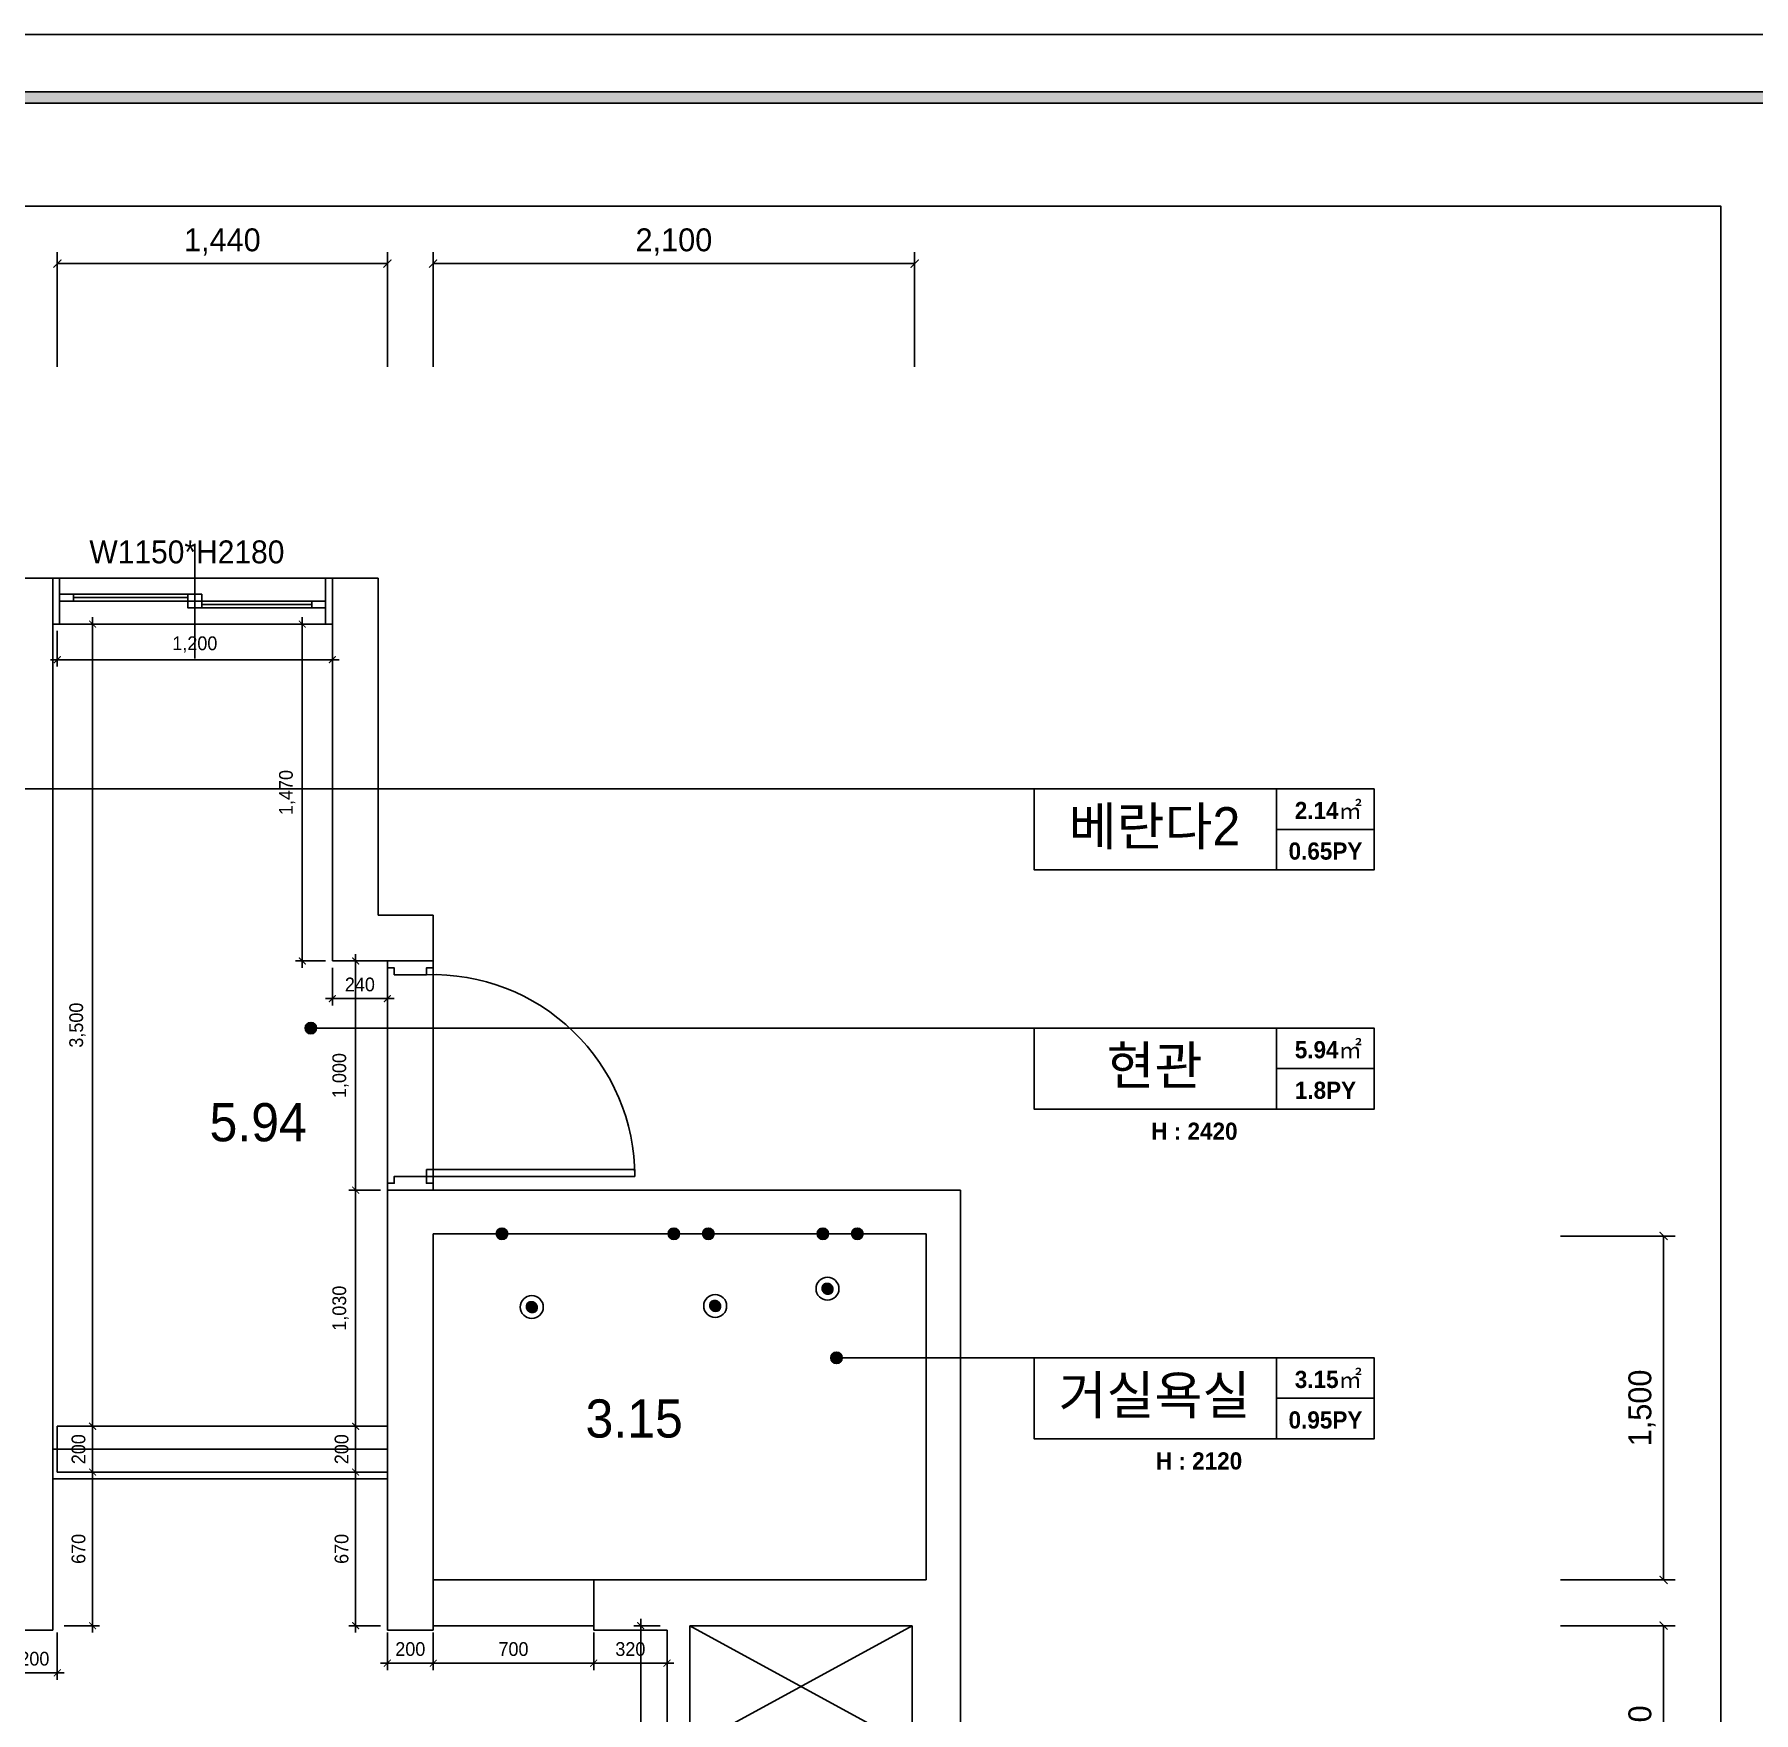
# Model space of a CAD drawing. Header units: inches. Extents: x 4374 to 164780, y 597 to 50243.
# Drawn here: x 15612 to 23112, y 42421 to 49743 of the extents above; entities that cross this region are included whole.
import ezdxf
from ezdxf.enums import TextEntityAlignment as Align

# ---------------------------------------------------------------- set-up
doc = ezdxf.new("R2010")
doc.units = ezdxf.units.IN
doc.header["$LTSCALE"] = 50
doc.header["$MEASUREMENT"] = 0
doc.header["$PDSIZE"] = 700.071425
for name, color, linetype in [('0-ELC TEXT', 7, 'Continuous'), ('03-TEXT', 3, 'Continuous'), ('04-WIN', 4, 'Continuous'), ('06-FUR', 6, 'Continuous'), ('07-DIM', 5, 'Continuous'), ('07-DIM WAL', 5, 'Continuous'), ('F-SYM', 7, 'Continuous'), ('FORM(YOURNAME)-11', 1, 'Continuous'), ('Layer 1', 7, 'Continuous'), ('도면층2', 2, 'Continuous'), ('도면층4', 4, 'Continuous'), ('도면층5', 5, 'Continuous'), ('도면층8', 8, 'Continuous')]:
    doc.layers.add(name, color=color, linetype=linetype)
doc.styles.add('HY 울릉도 L', font='')
doc.styles.add('YOURNAME', font='HY울릉도M.TTF')
doc.styles.add('넥슨고딕', font='NEXONLv1GothicBold.ttf')
doc.styles.add('마감재', font='stylu.ttf')
doc.styles.add('코레일둥고', font='Korail_Round_Gothic_Medium.ttf')
doc.styles.get('HY 울릉도 L').set_extended_font_data('HY울릉도L')
doc.dimstyles.new('30', dxfattribs={"dimscale": 30, "dimtxt": 2, "dimasz": 1, "dimexe": 1, "dimexo": 1, "dimgap": 1, "dimtad": 1, "dimdec": 0, "dimrnd": 0.05, "dimdsep": 46, "dimlunit": 6, "dimtxsty": 'HY 울릉도 L', "dimblk": 'ARCHTICK', "dimcen": 2.5, "dimdle": 1, "dimclrd": 133, "dimclre": 133, "dimclrt": 30, "dimadec": 0, "dimazin": 0, "dimtfac": 1, "dimtdec": 0, "dimtix": 1, "dimtmove": 2, "dimatfit": 3, "dimldrblk": 'ARCHTICK', "dimfxl": 0, "dimlwd": -1, "dimlwe": -1, "dimarcsym": 0})
doc.dimstyles.new('벽치수 Copy of DIM-50', dxfattribs={"dimscale": 50, "dimtxt": 2, "dimasz": 0.7, "dimexe": 1, "dimexo": 1, "dimgap": 0.7, "dimtad": 1, "dimdec": 0, "dimzin": 1, "dimdsep": 46, "dimlunit": 6, "dimtxsty": '마감재', "dimblk": 'ARCHTICK', "dimcen": -0.09, "dimclrd": 256, "dimclre": 256, "dimclrt": 3, "dimadec": 0, "dimazin": 0, "dimtfac": 1, "dimtdec": 0, "dimtix": 1, "dimtmove": 2, "dimatfit": 0, "dimldrblk": 'ARCHTICK', "dimfxl": 0, "dimtolj": 1, "dimtzin": 0, "dimarcsym": 0})

# ---------------------------------------------------------------- blocks, each defined once
blk = doc.blocks.new('FORM-PLAN')
at = {"layer": 'FORM(YOURNAME)-11'}
h = blk.add_hatch(color=256, dxfattribs=at)
h.dxf.hatch_style = 1
h.paths.add_polyline_path([(-71444, 55115), (10556, 55115), (10556, 54915), (-71444, 54915)])
h.paths.add_polyline_path([(-71444, -2085), (10556, -2085), (10556, -2285), (-71444, -2285)])
at = {"layer": 'Defpoints', "color": 158}
for points in [[(-71444, -2285), (10556, -2285), (10556, 55115), (-71444, 55115)], [(-69444, 53115), (-64, 53115), (-64, 1215), (-69444, 1215)]]:
    blk.add_lwpolyline(points, close=True, dxfattribs=at)
at = {"layer": 'FORM(YOURNAME)-11', "color": 250}
blk.add_lwpolyline([(-72444, -3285), (11556, -3285), (11556, 56115), (-72444, 56115)], close=True, dxfattribs=at)
at = {"layer": 'FORM(YOURNAME)-11'}
blk.add_lwpolyline([(-71444, 55115), (10556, 55115), (10556, 54915), (-71444, 54915)], close=True, dxfattribs=at)
at = {"layer": 'FORM(YOURNAME)-11', "color": 3, "style": 'YOURNAME'}
for tag, height, p in [('1', 450, (9905, 18188)), ('2', 450, (9905, 17544)), ('3', 450, (9905, 16257)), ('4', 450, (9905, 14326)), ('5', 515, (9905, 12009)), ('6', 515, (9905, 9757)), ('7', 515, (9905, 7504)), ('8', 515, (9905, 5252)), ('9', 515, (9905, 2999)), ('10', 515, (5655, 811)), ('11', 515, (9905, 747)), ('12', 515, (5655, -1441)), ('13', 515, (9905, -1441))]:
    blk.add_attdef(tag, text='', height=height, dxfattribs=at).set_placement(p, align=Align.MIDDLE_RIGHT)
blk = doc.blocks.new('*U577')
at = {"layer": 'F-SYM', "xscale": 0.2500000000000001, "yscale": 0.2500000000000001, "zscale": 0.2500000000000001}
blk.add_blockref('FORM-PLAN', (22985.5, 35713.8), dxfattribs=at)
blk = doc.blocks.new('floor')
h = blk.add_hatch()
h.set_pattern_fill('ANSI31', color=10)
h.set_pattern_definition([(45, (-930, 325), (-0.08838834765, 0.08838834765), [])])
edge = h.paths.add_edge_path()
edge.add_arc((-32469.4, 8487.2), 25, 0, 360)
h = blk.add_hatch()
h.set_pattern_fill('ANSI31', color=10)
h.set_pattern_definition([(45, (-180, 325), (-0.08838834765, 0.08838834765), [])])
edge = h.paths.add_edge_path()
edge.add_arc((-31719.4, 8487.2), 25, 0, 360)
h = blk.add_hatch()
h.set_pattern_fill('ANSI31', color=10)
h.set_pattern_definition([(45, (-30, 325), (-0.08838834765, 0.08838834765), [])])
edge = h.paths.add_edge_path()
edge.add_arc((-31569.4, 8487.2), 25, 0, 360)
h = blk.add_hatch()
h.set_pattern_fill('ANSI31', color=10)
h.set_pattern_definition([(45, (470, 325), (-0.08838834765, 0.08838834765), [])])
edge = h.paths.add_edge_path()
edge.add_arc((-31069.4, 8487.2), 25, 0, 360)
h = blk.add_hatch()
h.set_pattern_fill('ANSI31', color=10)
h.set_pattern_definition([(45, (620, 325), (-0.08838834765, 0.08838834765), [])])
edge = h.paths.add_edge_path()
edge.add_arc((-30919.4, 8487.2), 25, 0, 360)
h = blk.add_hatch()
h.set_pattern_fill('ANSI31', color=10)
h.set_pattern_definition([(45, (490, 85), (-0.08838834765, 0.08838834765), [])])
edge = h.paths.add_edge_path()
edge.add_arc((-31049.4, 8247.2), 25, 0, 360)
h = blk.add_hatch()
h.set_pattern_fill('ANSI31', color=10)
h.set_pattern_definition([(45, (-800, 5), (-0.08838834765, 0.08838834765), [])])
edge = h.paths.add_edge_path()
edge.add_arc((-32339.4, 8167.2), 25, 0, 360)
h = blk.add_hatch()
h.set_pattern_fill('ANSI31', color=10)
h.set_pattern_definition([(45, (0, 10), (-0.08838834765, 0.08838834765), [])])
edge = h.paths.add_edge_path()
edge.add_arc((-31539.4, 8172.2), 25, 0, 360)
at = {"color": 10}
for centre, radius in [((-32469.4, 8487.2), 25), ((-31719.4, 8487.2), 25), ((-31569.4, 8487.2), 25), ((-31069.4, 8487.2), 25), ((-30919.4, 8487.2), 25), ((-31049.4, 8247.2), 50), ((-32339.4, 8167.2), 50), ((-31539.4, 8172.2), 50)]:
    blk.add_circle(centre, radius, dxfattribs=at)
at = {"layer": 'Layer 1'}
blk.add_lwpolyline([(-34429.4, 7417.2), (-32969.4, 7417.2), (-32969.4, 7547.2), (-34429.4, 7547.2)], close=True, dxfattribs=at)
at = {"layer": '도면층2'}
for p, q in [((-34609.4, 11347.2), (-34429.4, 11347.2)), ((-34429.4, 6757.2), (-34429.4, 11347.2)), ((-33209.4, 9677.2), (-33209.4, 11347.2)), ((-33209.4, 11347.2), (-33009.4, 11347.2)), ((-33009.4, 9877.2), (-33009.4, 11347.2)), ((-33009.4, 9877.2), (-32769.4, 9877.2)), ((-32769.4, 9677.2), (-32769.4, 9877.2)), ((-33209.4, 9677.2), (-32769.4, 9677.2)), ((-32969.4, 8677.2), (-30469.4, 8677.2)), ((-32969.4, 6757.2), (-32969.4, 8677.2)), ((-30469.4, 2047.2), (-30469.4, 8677.2)), ((-32769.4, 6757.2), (-32769.4, 8487.2)), ((-32769.4, 8487.2), (-30619.4, 8487.2)), ((-30619.4, 6977.2), (-30619.4, 8487.2)), ((-32069.4, 6977.2), (-30619.4, 6977.2)), ((-32069.4, 6977.2), (-32069.4, 6757.2)), ((-34429.4, 6757.2), (-34629.4, 6757.2)), ((-32969.4, 6757.2), (-32769.4, 6757.2)), ((-32069.4, 6757.2), (-31749.4, 6757.2)), ((-31749.4, 5747.2), (-31749.4, 6757.2)), ((-31649.4, 6247.2), (-31649.4, 6777.2)), ((-31649.4, 6777.2), (-30679.4, 6777.2)), ((-30679.4, 6247.2), (-30679.4, 6777.2))]:
    blk.add_line(p, q, dxfattribs=at)
at = {"layer": '도면층4'}
for p, q in [((-33809.4, 10997.2), (-33809.4, 11497.2)), ((-33209.4, 11347.2), (-34429.4, 11347.2)), ((-34429.4, 11347.2), (-34429.4, 11147.2)), ((-34399.4, 11347.2), (-34399.4, 11147.2)), ((-33239.4, 11147.2), (-33239.4, 11347.2)), ((-33209.4, 11147.2), (-33209.4, 11347.2)), ((-34339.4, 11262.2), (-33839.4, 11262.2)), ((-33779.4, 11232.2), (-33299.4, 11232.2)), ((-34429.4, 11147.2), (-33209.4, 11147.2)), ((-32969.4, 9677.2), (-32969.4, 8677.2)), ((-32769.4, 9677.2), (-32969.4, 9677.2)), ((-32769.4, 8677.2), (-32769.4, 9677.2)), ((-32799.4, 8767.2), (-31889.9, 8767.2)), ((-32799.4, 8737.2), (-32799.4, 8767.2)), ((-32799.4, 8737.2), (-31889.4, 8737.2)), ((-31889.4, 8737.2), (-31889.4, 8767.2)), ((-32969.4, 8677.2), (-32769.4, 8677.2)), ((-32769.4, 8677.2), (-32969.4, 8677.2))]:
    blk.add_line(p, q, dxfattribs=at)
for points in [[(-34399.4, 11277.2), (-34399.4, 11247.2), (-34339.4, 11247.2), (-34339.4, 11277.2)], [(-33839.4, 11277.2), (-33839.4, 11247.2), (-33779.4, 11247.2), (-33779.4, 11277.2)], [(-33839.4, 11247.2), (-33839.4, 11217.2), (-33779.4, 11217.2), (-33779.4, 11247.2)], [(-33299.4, 11247.2), (-33299.4, 11217.2), (-33239.4, 11217.2), (-33239.4, 11247.2)]]:
    blk.add_lwpolyline(points, close=True, dxfattribs=at)
for points in [[(-32769.4, 9677.2), (-32769.4, 9647.2), (-32799.4, 9647.2), (-32799.4, 9617.2), (-32939.4, 9617.2), (-32939.4, 9647.2), (-32969.4, 9647.2), (-32969.4, 9677.2), (-32769.4, 9677.2)], [(-32769.4, 8677.2), (-32769.4, 8707.2), (-32799.4, 8707.2), (-32799.4, 8737.2), (-32939.4, 8737.2), (-32939.4, 8707.2), (-32969.4, 8707.2), (-32969.4, 8677.2), (-32769.4, 8677.2)]]:
    blk.add_lwpolyline(points, dxfattribs=at)
at = {"layer": '도면층5'}
for p, q in [((-33839.4, 11277.2), (-34339.4, 11277.2)), ((-33839.4, 11247.2), (-34339.4, 11247.2)), ((-33299.4, 11247.2), (-33779.4, 11247.2)), ((-33299.4, 11217.2), (-33779.4, 11217.2))]:
    blk.add_line(p, q, dxfattribs=at)
blk.add_arc((-32770.9, 8736.7), 881, 0.03221, 91.85316, dxfattribs=at)
at = {"layer": '도면층8'}
for p, q in [((-31649.4, 6247.2), (-30679.4, 6777.2)), ((-30679.4, 6247.2), (-31649.4, 6777.2))]:
    blk.add_line(p, q, dxfattribs=at)
blk = doc.blocks.new('_ArchTick')
at = {"color": 0, "linetype": 'ByBlock', "const_width": 0.15}
blk.add_lwpolyline([(-0.5, -0.5), (0.5, 0.5)], dxfattribs=at)
blk = doc.blocks.new('*D78')
at = {"layer": '07-DIM', "lineweight": -2}
for p, q in [((22269.4, 44500.1), (22769.4, 44500.1)), ((22719.4, 44500.1), (22719.4, 43000.1)), ((22269.4, 43000.1), (22769.4, 43000.1))]:
    blk.add_line(p, q, dxfattribs=at)
at = {"layer": 'Defpoints', "color": 0}
for p in [(22219.4, 44500.1), (22219.4, 43000.1), (22719.4, 43000.1)]:
    blk.add_point(p, dxfattribs=at)
at = {"layer": '07-DIM', "lineweight": -2, "xscale": 35, "yscale": 35, "zscale": 35}
for p, rotation in [((22719.4, 44500.1), 90), ((22719.4, 43000.1), 270)]:
    blk.add_blockref('_ArchTick', p, dxfattribs=dict(at, rotation=rotation))
at = {"layer": '07-DIM', "color": 3, "insert": (22625.1, 43750.1), "char_height": 100, "attachment_point": 5, "rotation": 90, "style": '마감재'}
blk.add_mtext('\\A1;1,500', dxfattribs=at)
blk = doc.blocks.new('*D79')
at = {"layer": '07-DIM', "lineweight": -2}
for p, q in [((22269.4, 42800.1), (22769.4, 42800.1)), ((22719.4, 42800.1), (22719.4, 41770.1)), ((22269.4, 41770.1), (22769.4, 41770.1))]:
    blk.add_line(p, q, dxfattribs=at)
at = {"layer": 'Defpoints', "color": 0}
for p in [(22219.4, 42800.1), (22219.4, 41770.1), (22719.4, 41770.1)]:
    blk.add_point(p, dxfattribs=at)
at = {"layer": '07-DIM', "lineweight": -2, "xscale": 35, "yscale": 35, "zscale": 35}
for p, rotation in [((22719.4, 42800.1), 90), ((22719.4, 41770.1), 270)]:
    blk.add_blockref('_ArchTick', p, dxfattribs=dict(at, rotation=rotation))
at = {"layer": '07-DIM', "color": 3, "insert": (22625.1, 42285.1), "char_height": 100, "attachment_point": 5, "rotation": 90, "style": '마감재'}
blk.add_mtext('\\A1;1,030', dxfattribs=at)
blk = doc.blocks.new('*D82')
at = {"layer": '07-DIM', "lineweight": -2}
for p, q in [((15711.9, 48292.6), (15711.9, 48792.6)), ((17151.9, 48292.6), (17151.9, 48792.6)), ((15711.9, 48742.6), (17151.9, 48742.6))]:
    blk.add_line(p, q, dxfattribs=at)
at = {"layer": 'Defpoints', "color": 0}
for p in [(17151.9, 48742.6), (15711.9, 48242.6), (17151.9, 48242.6)]:
    blk.add_point(p, dxfattribs=at)
at = {"layer": '07-DIM', "lineweight": -2, "xscale": 35, "yscale": 35, "zscale": 35, "rotation": 180}
blk.add_blockref('_ArchTick', (15711.9, 48742.6), dxfattribs=at)
at = {"layer": '07-DIM', "lineweight": -2, "xscale": 35, "yscale": 35, "zscale": 35}
blk.add_blockref('_ArchTick', (17151.9, 48742.6), dxfattribs=at)
at = {"layer": '07-DIM', "color": 3, "insert": (16431.9, 48836.9), "char_height": 100, "attachment_point": 5, "style": '마감재'}
blk.add_mtext('\\A1;1,440', dxfattribs=at)
blk = doc.blocks.new('*D87')
at = {"layer": '07-DIM', "lineweight": -2}
for p, q in [((17351.9, 48292.6), (17351.9, 48792.6)), ((19451.9, 48292.6), (19451.9, 48792.6)), ((17351.9, 48742.6), (19451.9, 48742.6))]:
    blk.add_line(p, q, dxfattribs=at)
at = {"layer": 'Defpoints', "color": 0}
for p in [(19451.9, 48742.6), (17351.9, 48242.6), (19451.9, 48242.6)]:
    blk.add_point(p, dxfattribs=at)
at = {"layer": '07-DIM', "lineweight": -2, "xscale": 35, "yscale": 35, "zscale": 35, "rotation": 180}
blk.add_blockref('_ArchTick', (17351.9, 48742.6), dxfattribs=at)
at = {"layer": '07-DIM', "lineweight": -2, "xscale": 35, "yscale": 35, "zscale": 35}
blk.add_blockref('_ArchTick', (19451.9, 48742.6), dxfattribs=at)
at = {"layer": '07-DIM', "color": 3, "insert": (18401.9, 48836.9), "char_height": 100, "attachment_point": 5, "style": '마감재'}
blk.add_mtext('\\A1;2,100', dxfattribs=at)
blk = doc.blocks.new('*D160')
at = {"layer": '07-DIM WAL', "color": 133}
for p, q in [((18257.2, 41740.1), (18257.2, 42830.1)), ((18341.9, 42800.1), (18227.2, 42800.1)), ((18341.9, 41770.1), (18227.2, 41770.1))]:
    blk.add_line(p, q, dxfattribs=at)
at = {"layer": 'Defpoints', "color": 0}
for p in [(18257.2, 42800.1), (18371.9, 42800.1), (18371.9, 41770.1)]:
    blk.add_point(p, dxfattribs=at)
at = {"layer": '07-DIM WAL', "color": 133, "xscale": 30, "yscale": 30, "zscale": 30}
for p, rotation in [((18257.2, 42800.1), 90), ((18257.2, 41770.1), 270)]:
    blk.add_blockref('_ArchTick', p, dxfattribs=dict(at, rotation=rotation))
at = {"layer": '07-DIM WAL', "color": 30, "insert": (18191.2, 42285.1), "char_height": 60, "attachment_point": 5, "rotation": 90, "style": 'HY 울릉도 L'}
blk.add_mtext('1,030', dxfattribs=at)
blk = doc.blocks.new('*D161')
at = {"layer": '07-DIM WAL', "color": 133}
for p, q in [((18051.9, 42770.1), (18051.9, 42606.5)), ((18371.9, 42770.1), (18371.9, 42606.5)), ((18021.9, 42636.5), (18401.9, 42636.5))]:
    blk.add_line(p, q, dxfattribs=at)
at = {"layer": 'Defpoints', "color": 0}
for p in [(18051.9, 42800.1), (18371.9, 42800.1), (18371.9, 42636.5)]:
    blk.add_point(p, dxfattribs=at)
at = {"layer": '07-DIM WAL', "color": 133, "xscale": 30, "yscale": 30, "zscale": 30, "rotation": 180}
blk.add_blockref('_ArchTick', (18051.9, 42636.5), dxfattribs=at)
at = {"layer": '07-DIM WAL', "color": 133, "xscale": 30, "yscale": 30, "zscale": 30}
blk.add_blockref('_ArchTick', (18371.9, 42636.5), dxfattribs=at)
at = {"layer": '07-DIM WAL', "color": 30, "insert": (18211.9, 42697.9), "char_height": 60, "attachment_point": 5, "style": 'HY 울릉도 L'}
blk.add_mtext('320', dxfattribs=at)
blk = doc.blocks.new('*D162')
at = {"layer": '07-DIM WAL', "color": 133}
for p, q in [((17351.9, 42770.1), (17351.9, 42606.5)), ((18051.9, 42770.1), (18051.9, 42606.5)), ((18081.9, 42636.5), (17321.9, 42636.5))]:
    blk.add_line(p, q, dxfattribs=at)
at = {"layer": 'Defpoints', "color": 0}
for p in [(17351.9, 42800.1), (18051.9, 42800.1), (17351.9, 42636.5)]:
    blk.add_point(p, dxfattribs=at)
at = {"layer": '07-DIM WAL', "color": 133, "xscale": 30, "yscale": 30, "zscale": 30, "rotation": 180}
blk.add_blockref('_ArchTick', (17351.9, 42636.5), dxfattribs=at)
at = {"layer": '07-DIM WAL', "color": 133, "xscale": 30, "yscale": 30, "zscale": 30}
blk.add_blockref('_ArchTick', (18051.9, 42636.5), dxfattribs=at)
at = {"layer": '07-DIM WAL', "color": 30, "insert": (17701.9, 42697.8), "char_height": 60, "attachment_point": 5, "style": 'HY 울릉도 L'}
blk.add_mtext('700', dxfattribs=at)
blk = doc.blocks.new('*D163')
at = {"layer": '07-DIM WAL', "color": 133}
for p, q in [((17151.9, 42770.1), (17151.9, 42606.5)), ((17351.9, 42770.1), (17351.9, 42606.5)), ((17151.9, 42636.5), (17121.9, 42636.5)), ((17351.9, 42636.5), (17151.9, 42636.5)), ((17351.9, 42636.5), (17381.9, 42636.5))]:
    blk.add_line(p, q, dxfattribs=at)
at = {"layer": 'Defpoints', "color": 0}
for p in [(17151.9, 42800.1), (17351.9, 42800.1), (17151.9, 42636.5)]:
    blk.add_point(p, dxfattribs=at)
at = {"layer": '07-DIM WAL', "color": 133, "xscale": 30, "yscale": 30, "zscale": 30}
blk.add_blockref('_ArchTick', (17151.9, 42636.5), dxfattribs=at)
at = {"layer": '07-DIM WAL', "color": 133, "xscale": 30, "yscale": 30, "zscale": 30, "rotation": 180}
blk.add_blockref('_ArchTick', (17351.9, 42636.5), dxfattribs=at)
at = {"layer": '07-DIM WAL', "color": 30, "insert": (17251.9, 42697.8), "char_height": 60, "attachment_point": 5, "style": 'HY 울릉도 L'}
blk.add_mtext('200', dxfattribs=at)
blk = doc.blocks.new('*D164')
at = {"layer": '07-DIM WAL', "color": 133}
for p, q in [((15741.9, 43470.1), (15895.9, 43470.1)), ((15865.9, 42770.1), (15865.9, 43500.1)), ((15741.9, 42800.1), (15895.9, 42800.1))]:
    blk.add_line(p, q, dxfattribs=at)
at = {"layer": 'Defpoints', "color": 0}
for p in [(15711.9, 43470.1), (15865.9, 43470.1), (15711.9, 42800.1)]:
    blk.add_point(p, dxfattribs=at)
at = {"layer": '07-DIM WAL', "color": 133, "xscale": 30, "yscale": 30, "zscale": 30}
for p, rotation in [((15865.9, 43470.1), 90), ((15865.9, 42800.1), 270)]:
    blk.add_blockref('_ArchTick', p, dxfattribs=dict(at, rotation=rotation))
at = {"layer": '07-DIM WAL', "color": 30, "insert": (15804.7, 43135.1), "char_height": 60, "attachment_point": 5, "rotation": 90, "style": 'HY 울릉도 L'}
blk.add_mtext('670', dxfattribs=at)
blk = doc.blocks.new('*D165')
at = {"layer": '07-DIM WAL', "color": 133}
for p, q in [((17121.9, 43470.1), (16983.5, 43470.1)), ((17013.5, 43500.1), (17013.5, 42770.1)), ((17121.9, 42800.1), (16983.5, 42800.1))]:
    blk.add_line(p, q, dxfattribs=at)
at = {"layer": 'Defpoints', "color": 0}
for p in [(17151.9, 43470.1), (17013.5, 42800.1), (17151.9, 42800.1)]:
    blk.add_point(p, dxfattribs=at)
at = {"layer": '07-DIM WAL', "color": 133, "xscale": 30, "yscale": 30, "zscale": 30}
for p, rotation in [((17013.5, 43470.1), 90), ((17013.5, 42800.1), 270)]:
    blk.add_blockref('_ArchTick', p, dxfattribs=dict(at, rotation=rotation))
at = {"layer": '07-DIM WAL', "color": 30, "insert": (16952.2, 43135.1), "char_height": 60, "attachment_point": 5, "rotation": 90, "style": 'HY 울릉도 L'}
blk.add_mtext('670', dxfattribs=at)
blk = doc.blocks.new('*D166')
at = {"layer": '07-DIM WAL', "color": 133}
for p, q in [((17121.9, 43670.1), (16983.5, 43670.1)), ((17013.5, 43670.1), (17013.5, 43700.1)), ((17013.5, 43470.1), (17013.5, 43670.1)), ((17121.9, 43470.1), (16983.5, 43470.1)), ((17013.5, 43470.1), (17013.5, 43440.1))]:
    blk.add_line(p, q, dxfattribs=at)
at = {"layer": 'Defpoints', "color": 0}
for p in [(17013.5, 43670.1), (17151.9, 43670.1), (17151.9, 43470.1)]:
    blk.add_point(p, dxfattribs=at)
at = {"layer": '07-DIM WAL', "color": 133, "xscale": 30, "yscale": 30, "zscale": 30}
for p, rotation in [((17013.5, 43670.1), 270), ((17013.5, 43470.1), 90)]:
    blk.add_blockref('_ArchTick', p, dxfattribs=dict(at, rotation=rotation))
at = {"layer": '07-DIM WAL', "color": 30, "insert": (16952.2, 43570.1), "char_height": 60, "attachment_point": 5, "rotation": 90, "style": 'HY 울릉도 L'}
blk.add_mtext('200', dxfattribs=at)
blk = doc.blocks.new('*D167')
at = {"layer": '07-DIM WAL', "color": 133}
for p, q in [((17013.5, 43640.1), (17013.5, 44730.1)), ((17121.9, 44700.1), (16983.5, 44700.1)), ((17121.9, 43670.1), (16983.5, 43670.1))]:
    blk.add_line(p, q, dxfattribs=at)
at = {"layer": 'Defpoints', "color": 0}
for p in [(17013.5, 44700.1), (17151.9, 44700.1), (17151.9, 43670.1)]:
    blk.add_point(p, dxfattribs=at)
at = {"layer": '07-DIM WAL', "color": 133, "xscale": 30, "yscale": 30, "zscale": 30}
for p, rotation in [((17013.5, 44700.1), 90), ((17013.5, 43670.1), 270)]:
    blk.add_blockref('_ArchTick', p, dxfattribs=dict(at, rotation=rotation))
at = {"layer": '07-DIM WAL', "color": 30, "insert": (16947.5, 44185.1), "char_height": 60, "attachment_point": 5, "rotation": 90, "style": 'HY 울릉도 L'}
blk.add_mtext('1,030', dxfattribs=at)
blk = doc.blocks.new('*D168')
at = {"layer": '07-DIM WAL', "color": 133}
for p, q in [((17121.9, 45700.1), (16983.5, 45700.1)), ((17013.5, 44670.1), (17013.5, 45730.1)), ((17121.9, 44700.1), (16983.5, 44700.1))]:
    blk.add_line(p, q, dxfattribs=at)
at = {"layer": 'Defpoints', "color": 0}
for p in [(17013.5, 45700.1), (17151.9, 45700.1), (17151.9, 44700.1)]:
    blk.add_point(p, dxfattribs=at)
at = {"layer": '07-DIM WAL', "color": 133, "xscale": 30, "yscale": 30, "zscale": 30}
for p, rotation in [((17013.5, 45700.1), 90), ((17013.5, 44700.1), 270)]:
    blk.add_blockref('_ArchTick', p, dxfattribs=dict(at, rotation=rotation))
at = {"layer": '07-DIM WAL', "color": 30, "insert": (16947.5, 45200.1), "char_height": 60, "attachment_point": 5, "rotation": 90, "style": 'HY 울릉도 L'}
blk.add_mtext('1,000', dxfattribs=at)
blk = doc.blocks.new('*D169')
at = {"layer": '07-DIM WAL', "color": 133}
for p, q in [((16911.9, 45670.1), (16911.9, 45505.9)), ((17151.9, 45670.1), (17151.9, 45505.9)), ((16881.9, 45535.9), (17181.9, 45535.9))]:
    blk.add_line(p, q, dxfattribs=at)
at = {"layer": 'Defpoints', "color": 0}
for p in [(16911.9, 45700.1), (17151.9, 45700.1), (17151.9, 45535.9)]:
    blk.add_point(p, dxfattribs=at)
at = {"layer": '07-DIM WAL', "color": 133, "xscale": 30, "yscale": 30, "zscale": 30, "rotation": 180}
blk.add_blockref('_ArchTick', (16911.9, 45535.9), dxfattribs=at)
at = {"layer": '07-DIM WAL', "color": 133, "xscale": 30, "yscale": 30, "zscale": 30}
blk.add_blockref('_ArchTick', (17151.9, 45535.9), dxfattribs=at)
at = {"layer": '07-DIM WAL', "color": 30, "insert": (17031.9, 45597.2), "char_height": 60, "attachment_point": 5, "style": 'HY 울릉도 L'}
blk.add_mtext('240', dxfattribs=at)
blk = doc.blocks.new('*D170')
at = {"layer": '07-DIM WAL', "color": 133}
for p, q in [((16780.7, 45670.1), (16780.7, 47200.1)), ((16881.9, 47170.1), (16750.7, 47170.1)), ((16881.9, 45700.1), (16750.7, 45700.1))]:
    blk.add_line(p, q, dxfattribs=at)
at = {"layer": 'Defpoints', "color": 0}
for p in [(16780.7, 47170.1), (16911.9, 47170.1), (16911.9, 45700.1)]:
    blk.add_point(p, dxfattribs=at)
at = {"layer": '07-DIM WAL', "color": 133, "xscale": 30, "yscale": 30, "zscale": 30}
for p, rotation in [((16780.7, 47170.1), 90), ((16780.7, 45700.1), 270)]:
    blk.add_blockref('_ArchTick', p, dxfattribs=dict(at, rotation=rotation))
at = {"layer": '07-DIM WAL', "color": 30, "insert": (16714.8, 46435.1), "char_height": 60, "attachment_point": 5, "rotation": 90, "style": 'HY 울릉도 L'}
blk.add_mtext('1,470', dxfattribs=at)
blk = doc.blocks.new('*D171')
at = {"layer": '07-DIM WAL', "color": 133}
for p, q in [((15711.9, 47140.1), (15711.9, 46984.6)), ((16911.9, 47140.1), (16911.9, 46984.6)), ((16941.9, 47014.6), (15681.9, 47014.6))]:
    blk.add_line(p, q, dxfattribs=at)
at = {"layer": 'Defpoints', "color": 0}
for p in [(15711.9, 47170.1), (16911.9, 47170.1), (15711.9, 47014.6)]:
    blk.add_point(p, dxfattribs=at)
at = {"layer": '07-DIM WAL', "color": 133, "xscale": 30, "yscale": 30, "zscale": 30, "rotation": 180}
blk.add_blockref('_ArchTick', (15711.9, 47014.6), dxfattribs=at)
at = {"layer": '07-DIM WAL', "color": 133, "xscale": 30, "yscale": 30, "zscale": 30}
blk.add_blockref('_ArchTick', (16911.9, 47014.6), dxfattribs=at)
at = {"layer": '07-DIM WAL', "color": 30, "insert": (16311.9, 47080.5), "char_height": 60, "attachment_point": 5, "style": 'HY 울릉도 L'}
blk.add_mtext('1,200', dxfattribs=at)
blk = doc.blocks.new('*D172')
at = {"layer": '07-DIM WAL', "color": 133}
for p, q in [((15865.9, 47200.1), (15865.9, 43640.1)), ((15741.9, 47170.1), (15895.9, 47170.1)), ((15741.9, 43670.1), (15895.9, 43670.1))]:
    blk.add_line(p, q, dxfattribs=at)
at = {"layer": 'Defpoints', "color": 0}
for p in [(15711.9, 47170.1), (15711.9, 43670.1), (15865.9, 43670.1)]:
    blk.add_point(p, dxfattribs=at)
at = {"layer": '07-DIM WAL', "color": 133, "xscale": 30, "yscale": 30, "zscale": 30}
for p, rotation in [((15865.9, 47170.1), 90), ((15865.9, 43670.1), 270)]:
    blk.add_blockref('_ArchTick', p, dxfattribs=dict(at, rotation=rotation))
at = {"layer": '07-DIM WAL', "color": 30, "insert": (15799.9, 45420.1), "char_height": 60, "attachment_point": 5, "rotation": 90, "style": 'HY 울릉도 L'}
blk.add_mtext('3,500', dxfattribs=at)
blk = doc.blocks.new('*D173')
at = {"layer": '07-DIM WAL', "color": 133}
for p, q in [((15741.9, 43670.1), (15895.9, 43670.1)), ((15865.9, 43670.1), (15865.9, 43700.1)), ((15865.9, 43670.1), (15865.9, 43470.1)), ((15741.9, 43470.1), (15895.9, 43470.1)), ((15865.9, 43470.1), (15865.9, 43440.1))]:
    blk.add_line(p, q, dxfattribs=at)
at = {"layer": 'Defpoints', "color": 0}
for p in [(15711.9, 43670.1), (15711.9, 43470.1), (15865.9, 43470.1)]:
    blk.add_point(p, dxfattribs=at)
at = {"layer": '07-DIM WAL', "color": 133, "xscale": 30, "yscale": 30, "zscale": 30}
for p, rotation in [((15865.9, 43670.1), 270), ((15865.9, 43470.1), 90)]:
    blk.add_blockref('_ArchTick', p, dxfattribs=dict(at, rotation=rotation))
at = {"layer": '07-DIM WAL', "color": 30, "insert": (15804.7, 43570.1), "char_height": 60, "attachment_point": 5, "rotation": 90, "style": 'HY 울릉도 L'}
blk.add_mtext('200', dxfattribs=at)
blk = doc.blocks.new('*D174')
at = {"layer": '07-DIM WAL', "color": 133}
for p, q in [((15511.9, 42770.1), (15511.9, 42564.4)), ((15711.9, 42770.1), (15711.9, 42564.4)), ((15511.9, 42594.4), (15481.9, 42594.4)), ((15711.9, 42594.4), (15511.9, 42594.4)), ((15711.9, 42594.4), (15741.9, 42594.4))]:
    blk.add_line(p, q, dxfattribs=at)
at = {"layer": 'Defpoints', "color": 0}
for p in [(15511.9, 42800.1), (15711.9, 42800.1), (15511.9, 42594.4)]:
    blk.add_point(p, dxfattribs=at)
at = {"layer": '07-DIM WAL', "color": 133, "xscale": 30, "yscale": 30, "zscale": 30}
blk.add_blockref('_ArchTick', (15511.9, 42594.4), dxfattribs=at)
at = {"layer": '07-DIM WAL', "color": 133, "xscale": 30, "yscale": 30, "zscale": 30, "rotation": 180}
blk.add_blockref('_ArchTick', (15711.9, 42594.4), dxfattribs=at)
at = {"layer": '07-DIM WAL', "color": 30, "insert": (15611.9, 42655.7), "char_height": 60, "attachment_point": 5, "style": 'HY 울릉도 L'}
blk.add_mtext('200', dxfattribs=at)

msp = doc.modelspace()

# ---------------------------------------------------------------- hatches: boundary and pattern name
at = {"layer": '0-ELC TEXT'}
h = msp.add_hatch(color=256, dxfattribs=at)
h.dxf.hatch_style = 1
edge = h.paths.add_edge_path()
edge.add_arc((16818.2, 45407.3), 25, 0, 360)
h = msp.add_hatch(color=256, dxfattribs=at)
h.dxf.hatch_style = 1
edge = h.paths.add_edge_path()
edge.add_arc((19111, 43968.9), 25, 0, 360)

# ---------------------------------------------------------------- linework, layer by layer
for p, q in [((19974.2, 46450.8), (15155.5, 46450.8)), ((21031.4, 46097), (21031.4, 46450.8)), ((21031.4, 46273.9), (21456.1, 46273.9)), ((19974.2, 45407.3), (16818.2, 45407.3)), ((21031.4, 45053.5), (21031.4, 45407.3)), ((21031.4, 45230.4), (21456.1, 45230.4)), ((19974.2, 43968.9), (19111, 43968.9)), ((21031.4, 43615.1), (21031.4, 43968.9)), ((21031.4, 43792), (21456.1, 43792))]:
    msp.add_line(p, q, dxfattribs=at)
for points in [[(19974.2, 46450.8), (21456.1, 46450.8), (21456.1, 46097), (19974.2, 46097)], [(19974.2, 45407.3), (21456.1, 45407.3), (21456.1, 45053.5), (19974.2, 45053.5)], [(19974.2, 43968.9), (21456.1, 43968.9), (21456.1, 43615.1), (19974.2, 43615.1)]]:
    msp.add_lwpolyline(points, close=True, dxfattribs=at)
for centre in [(16818.2, 45407.3), (19111, 43968.9)]:
    msp.add_circle(centre, 25, dxfattribs=at)
at = {"layer": '04-WIN'}
msp.add_lwpolyline([(15711.9, 43670.1), (15711.9, 43470.1), (17151.9, 43470.1), (17151.9, 43670.1), (15711.9, 43670.1)], dxfattribs=at)
msp.add_lwpolyline([(18051.9, 43000.1), (17351.9, 43000.1), (17351.9, 42800.1), (18051.9, 42800.1)], close=True, dxfattribs=at)

# ---------------------------------------------------------------- block references
msp.add_blockref('floor', (50121.3, 36022.9))
at = {"layer": '06-FUR'}
msp.add_blockref('*U577', (0, 0), dxfattribs=at)

# ---------------------------------------------------------------- texts
at = {"layer": '03-TEXT'}
for s, height, style, p in [('베란다2', 166.67, '코레일둥고', (20498.4, 46204.5)), ('2.14㎡', 75, '넥슨고딕', (21257.1, 46319)), ('0.65PY', 75, '넥슨고딕', (21244.3, 46142.1)), ('현관', 166.67, '코레일둥고', (20498.4, 45161)), ('5.94㎡', 75, '넥슨고딕', (21257.1, 45275.5)), ('1.8PY', 75, '넥슨고딕', (21244.3, 45098.6)), ('H : 2420', 75, '넥슨고딕', (20672.6, 44919.8)), ('거실욕실', 166.67, '코레일둥고', (20498.4, 43722.6)), ('3.15㎡', 75, '넥슨고딕', (21257.1, 43837.1)), ('0.95PY', 75, '넥슨고딕', (21244.3, 43660.2)), ('H : 2120', 75, '넥슨고딕', (20692.8, 43481.4))]:
    msp.add_text(s, height=height, dxfattribs=dict(at, style=style)).set_placement(p, align=Align.CENTER)
at = {"layer": '03-TEXT', "style": '코레일둥고'}
for s, p in [('5.94', (16800.4, 44913.3)), ('3.15', (18440.7, 43620.8))]:
    msp.add_text(s, height=166.67, dxfattribs=at).set_placement(p, align=Align.RIGHT)
at = {"layer": '04-WIN', "style": '코레일둥고'}
msp.add_text('W1150*H2180', height=100, dxfattribs=at).set_placement((15851.9, 47434.8))

# ---------------------------------------------------------------- dimensions: what is measured, and where the dimension line sits
at = {"layer": '07-DIM'}
for base, p1, p2, picture, middle in [((17151.9, 48742.6), (15711.9, 48242.6), (17151.9, 48242.6), '*D82', (16431.9, 48836.9)), ((19451.9, 48742.6), (17351.9, 48242.6), (19451.9, 48242.6), '*D87', (18401.9, 48836.9))]:
    dim = msp.add_linear_dim(base=base, p1=p1, p2=p2, dimstyle='벽치수 Copy of DIM-50', dxfattribs=at)
    dim.commit()
    dim.dimension.update_dxf_attribs({"geometry": picture, "text_midpoint": middle})
for base, p1, p2, picture, middle in [((22719.4, 43000.1), (22219.4, 44500.1), (22219.4, 43000.1), '*D78', (22625.1, 43750.1)), ((22719.4, 41770.1), (22219.4, 42800.1), (22219.4, 41770.1), '*D79', (22625.1, 42285.1))]:
    dim = msp.add_linear_dim(base=base, p1=p1, p2=p2, angle=90, dimstyle='벽치수 Copy of DIM-50', dxfattribs=at)
    dim.commit()
    dim.dimension.update_dxf_attribs({"geometry": picture, "text_midpoint": middle})
at = {"layer": '07-DIM WAL'}
for base, p1, p2, picture, middle in [((15865.9, 43670.1), (15711.9, 47170.1), (15711.9, 43670.1), '*D172', (15799.9, 45420.1)), ((16780.7, 47170.1), (16911.9, 45700.1), (16911.9, 47170.1), '*D170', (16714.8, 46435.1)), ((17013.5, 45700.1), (17151.9, 44700.1), (17151.9, 45700.1), '*D168', (16947.5, 45200.1)), ((17013.5, 44700.1), (17151.9, 43670.1), (17151.9, 44700.1), '*D167', (16947.5, 44185.1)), ((15865.9, 43470.1), (15711.9, 43670.1), (15711.9, 43470.1), '*D173', (15804.7, 43570.1)), ((17013.5, 43670.1), (17151.9, 43470.1), (17151.9, 43670.1), '*D166', (16952.2, 43570.1)), ((15865.9, 43470.1), (15711.9, 42800.1), (15711.9, 43470.1), '*D164', (15804.7, 43135.1)), ((17013.5, 42800.1), (17151.9, 43470.1), (17151.9, 42800.1), '*D165', (16952.2, 43135.1)), ((18257.2, 42800.1), (18371.9, 41770.1), (18371.9, 42800.1), '*D160', (18191.2, 42285.1))]:
    dim = msp.add_linear_dim(base=base, p1=p1, p2=p2, angle=90, dimstyle='30', override={"dimfxl": 1.25}, dxfattribs=at)
    dim.commit()
    dim.dimension.update_dxf_attribs({"geometry": picture, "text_midpoint": middle})
for base, p1, p2, picture, middle in [((15711.9, 47014.6), (16911.9, 47170.1), (15711.9, 47170.1), '*D171', (16311.9, 47080.5)), ((17151.9, 45535.9), (16911.9, 45700.1), (17151.9, 45700.1), '*D169', (17031.9, 45597.2)), ((15511.9, 42594.4), (15711.9, 42800.1), (15511.9, 42800.1), '*D174', (15611.9, 42655.7)), ((17151.9, 42636.5), (17351.9, 42800.1), (17151.9, 42800.1), '*D163', (17251.9, 42697.8)), ((17351.9, 42636.5), (18051.9, 42800.1), (17351.9, 42800.1), '*D162', (17701.9, 42697.8)), ((18371.9, 42636.5), (18051.9, 42800.1), (18371.9, 42800.1), '*D161', (18211.9, 42697.9))]:
    dim = msp.add_linear_dim(base=base, p1=p1, p2=p2, dimstyle='30', override={"dimfxl": 1.25}, dxfattribs=at)
    dim.commit()
    dim.dimension.update_dxf_attribs({"geometry": picture, "text_midpoint": middle})

doc.saveas('drawing.dxf')
